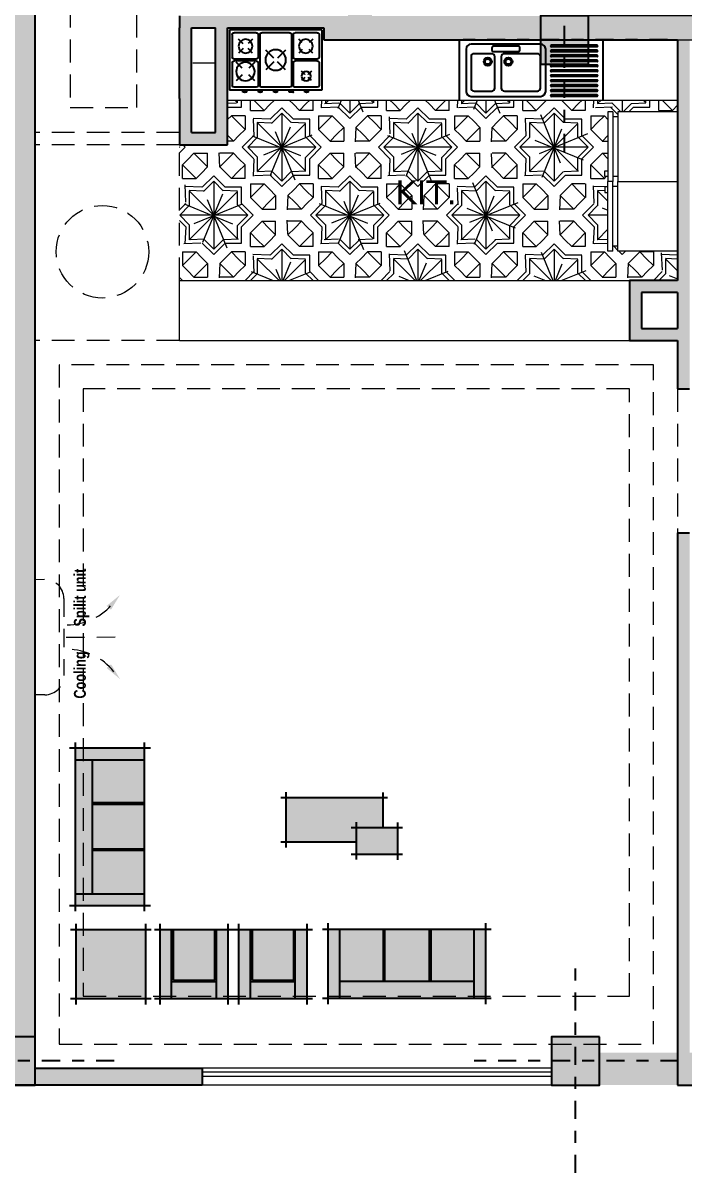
# Model space of a CAD drawing. Header units: inches. Extents: x 37.8 to 126.9, y 5.9 to 51.9.
# Drawn here: x 49.29 to 54.78, y 19.88 to 29.45 of the extents above; entities that cross this region are included whole.
import ezdxf

# ---------------------------------------------------------------- set-up
doc = ezdxf.new("R2010")
doc.units = ezdxf.units.IN
doc.header["$MEASUREMENT"] = 0
doc.linetypes.add('DASHDOT', pattern=[1, 0.5, -0.25, 0, -0.25])
doc.linetypes.add('DASHED2', pattern=[9.524999999999995, 6.349999999999998, -3.174999999999998])
for name, color, linetype, lineweight in [('02', 253, 'Continuous', 15), ('AX', 31, 'Continuous', 18), ('coulmn', 146, 'Continuous', 13), ('hatch', 45, 'Continuous', 9), ('LAYER1', 8, 'Continuous', 9), ('WALL', 7, 'Continuous', 35)]:
    doc.layers.add(name, color=color, linetype=linetype, lineweight=lineweight)
for name, color, linetype in [('fer', 8, 'Continuous'), ('fernesher  01', 8, 'Continuous'), ('FUR', 152, 'Continuous'), ('LAYER5', 5, 'Continuous'), ('LNS', 55, 'Continuous'), ('MOBL', 251, 'Continuous'), ('Moble', 7, 'Continuous')]:
    doc.layers.add(name, color=color, linetype=linetype)
doc.styles.add('ITALIC', font='italic')
doc.styles.add('STYLE7', font='verdana.ttf')

# ---------------------------------------------------------------- blocks, each defined once
blk = doc.blocks.new('REFREJRATOR')
at = {"layer": '02', "linetype": 'Continuous'}
for p, q in [((0, 0), (-0.6433177568515518, 0)), ((-0.6433177568515518, 0), (-0.6433177568515518, -0.5514152201584644)), ((0, -0.5514152201584644), (0, 0)), ((-0.6433177568515518, -0.5514152201584644), (0, -0.5514152201584644)), ((-0.6433177568515518, -0.5973664885049992), (-0.6433177568515518, -0.6433177568515376)), ((-0.6433177568515518, -0.5973664885049992), (0, -0.5973664885049992)), ((-0.5973664885050101, -0.5514152201584644), (-0.5973664885050205, -0.5973664885049992)), ((-0.0459512683465313, -0.5514152201584644), (-0.0459512683465313, -0.5973664885049992)), ((0, -0.5973664885049992), (0, -0.6433177568515376)), ((-0.6433177568515518, -0.6433177568515376), (0, -0.6433177568515376)), ((-0.1007355184031695, -0.6712356694628312), (-0.1007355184031695, -0.6433177568515376)), ((-0.0472210323860871, -0.6712356694628312), (-0.1007355184031695, -0.6712356694628312)), ((-0.0472210323860871, -0.6433177568515376), (-0.0472210323860871, -0.6712356694628312))]:
    blk.add_line(p, q, dxfattribs=at)
blk = doc.blocks.new('GAZ')
at = {"layer": 'fernesher  01', "linetype": 'Continuous'}
h = blk.add_hatch(color=256, dxfattribs=at)
h.paths.add_polyline_path([(-0.8533333333333388, -0.6499999999999915), (-0.8533333333333388, -0.6735827389778744), (-0.8133333333333324, -0.6735827389778777), (-0.8133333333333324, -0.6499999999999915)])
h.paths.add_polyline_path([(-0.6872281132905655, -0.6499999999999915), (-0.6872281132905655, -0.6735827389778777), (-0.6472281132905593, -0.6735827389778813), (-0.6472281132905593, -0.6499999999999915)])
h.paths.add_polyline_path([(-0.5200000000000033, -0.6499999999999915), (-0.5200000000000033, -0.6735827389778777), (-0.4799999999999969, -0.6735827389778777), (-0.4799999999999969, -0.6499999999999915)])
h.paths.add_polyline_path([(-0.3533333333333387, -0.6499999999999915), (-0.3533333333333388, -0.6735827389778744), (-0.3133333333333325, -0.6735827389778744), (-0.3133333333333326, -0.6499999999999915)])
h.paths.add_polyline_path([(-0.1866666666666674, -0.6499999999999915), (-0.1866666666666675, -0.6735827389778744), (-0.1466666666666612, -0.6735827389778744), (-0.1466666666666612, -0.6499999999999915)])
for p, q in [((-1.000000000000055, -1.42e-14), (0, 0)), ((-1.000000000000055, -1.42e-14), (-1, -0.6499999999999915)), ((-0.9700000000000556, -0.0500000000000149), (-0.9700000000000412, -0.2950000000000017)), ((-0.9500000000000524, -0.0300000000000154), (-0.7100000000000506, -0.0300000000000083)), ((-0.9000000000000341, -0.1000000000000369), (-0.8625000000000682, -0.1375000000000313)), ((-0.7875000000000228, -0.1375000000000455), (-0.7500000000000571, -0.1000000000000369)), ((-0.6900000000000475, -0.0500000000000078), (-0.6900000000000192, -0.2949999999999946)), ((-0.6700000000000585, -0.0500000000000114), (-0.670000000000016, -0.5999999999999908)), ((-0.6500000000000555, -0.0300000000000118), (-0.3500000000000085, -0.0300000000000047)), ((-0.3300000000000054, -0.0500000000000043), (-0.3299999999999983, -0.5999999999999872)), ((-0.3099999999999952, -0.0500000000000007), (-0.3099999999999952, -0.2949999999999875)), ((-0.289999999999992, -0.0300000000000011), (-0.0500000000000043, -0.0300000000000011)), ((-0.25, -0.0999999999999943), (-0.2022824262630252, -0.1477175737369407)), ((-0.1485771619630327, -0.1485771619629475), (-0.0999999999999659, -0.0999999999999943)), ((-0.0300000000000011, -0.0500000000000007), (-0.029999999999994, -0.294999999999991)), ((0, -1.42e-14), (0, -0.6499999999999915)), ((-0.9000000000000341, -0.2499999999999858), (-0.8625000000000682, -0.2125000000000057)), ((-0.7875000000000796, -0.2125000000000057), (-0.7500000000000571, -0.2499999999999858)), ((-0.6060660171779662, -0.2189339828220653), (-0.5212132034355932, -0.3037867965644665)), ((-0.4787867965644069, -0.3037867965644523), (-0.3939339828220341, -0.2189339828220653)), ((-0.2500000000000568, -0.2500000000000284), (-0.2019892862467714, -0.2019892862467003)), ((-0.1488610660080099, -0.2011389339920129), (-0.1000000000000227, -0.2500000000000284)), ((-0.9700000000000412, -0.3550000000000039), (-0.9700000000000129, -0.5999999999999944)), ((-0.9500000000000384, -0.3150000000000013), (-0.7100000000000222, -0.3149999999999942)), ((-0.9500000000000384, -0.3350000000000044), (-0.7100000000000293, -0.3349999999999973)), ((-0.6900000000000261, -0.3549999999999969), (-0.6900000000000192, -0.5999999999999872)), ((-0.6060660171779662, -0.4310660171780114), (-0.5212132034355932, -0.3462132034356387)), ((-0.4787867965644069, -0.3462132034356529), (-0.3939339828220341, -0.4310660171780257)), ((-0.3099999999999952, -0.3549999999999933), (-0.3099999999999952, -0.5999999999999908)), ((-0.289999999999992, -0.3149999999999871), (-0.0499999999999972, -0.3149999999999906)), ((-0.289999999999992, -0.3349999999999937), (-0.0500000000000043, -0.3349999999999973)), ((-0.2735632591782746, -0.3499999999999943), (-0.2089765655853739, -0.4145866935928666)), ((-0.1381499527711867, -0.4145866935929379), (-0.0735632591783428, -0.3499999999999943)), ((-0.0300000000000011, -0.3549999999999969), (-0.029999999999994, -0.5999999999999908)), ((-0.8870181794697487, -0.4471030037222194), (-0.8511453216951848, -0.4809676533032814)), ((-0.8157899826358062, -0.480967653303253), (-0.7799171248612993, -0.4471030037222194)), ((-0.2735632591782746, -0.5499999999998977), (-0.2089765655853739, -0.4854133064070112)), ((-0.1381499527712435, -0.485413306406997), (-0.0735632591783428, -0.5499999999998977)), ((-0.95000000000001, -0.6199999999999904), (-0.7100000000000222, -0.6199999999999868)), ((-0.8870181794697487, -0.5482084051059247), (-0.8511453216951848, -0.5143437555248624)), ((-0.8157899826358062, -0.5143437555249193), (-0.7799171248612993, -0.5482084051059247)), ((-0.6500000000000128, -0.6199999999999904), (-0.3500000000000014, -0.6199999999999868)), ((-0.289999999999992, -0.6199999999999904), (-0.0499999999999972, -0.6199999999999904)), ((-1, -0.6499999999999915), (0, -0.6499999999999915)), ((-0.8533333333333388, -0.6735827389778744), (-0.8533333333333388, -0.6499999999999915)), ((-0.8533333333333388, -0.6735827389778744), (-0.8533333333333388, -0.6499999999999915)), ((-0.8533333333333388, -0.6735827389778744), (-0.8533333333333388, -0.6499999999999915)), ((-0.8533333333333388, -0.6735827389778744), (-0.8133333333333324, -0.6735827389778777)), ((-0.8133333333333324, -0.6735827389778744), (-0.8133333333333324, -0.6499999999999915)), ((-0.6872281132905655, -0.6735827389778744), (-0.6872281132905655, -0.6499999999999915)), ((-0.6872281132905655, -0.6735827389778777), (-0.6472281132905593, -0.6735827389778813)), ((-0.6472281132905593, -0.6735827389778744), (-0.6472281132905593, -0.6499999999999915)), ((-0.5200000000000033, -0.6735827389778744), (-0.5200000000000033, -0.6499999999999915)), ((-0.5200000000000033, -0.6735827389778777), (-0.4799999999999969, -0.6735827389778777)), ((-0.4799999999999969, -0.6735827389778744), (-0.4799999999999969, -0.6499999999999915)), ((-0.3533333333333388, -0.6735827389778744), (-0.3533333333333388, -0.6499999999999915)), ((-0.3533333333333388, -0.6735827389778744), (-0.3133333333333326, -0.6735827389778744)), ((-0.3133333333333326, -0.6735827389778744), (-0.3133333333333326, -0.6499999999999915)), ((-0.1866666666666674, -0.6735827389778744), (-0.1866666666666674, -0.6499999999999915)), ((-0.1866666666666674, -0.6735827389778744), (-0.1466666666666612, -0.6735827389778744)), ((-0.1466666666666612, -0.6735827389778744), (-0.1466666666666612, -0.6499999999999915))]:
    blk.add_line(p, q, dxfattribs=at)
for points in [[(-0.8511453216951848, -0.4799780348844111), (-0.8511453216951848, -0.4809676533032814)], [(-0.8157899826358062, -0.480967653303253), (-0.8157899826358062, -0.4799780348844111)], [(-0.8511453216951848, -0.5143437555248624), (-0.8511453216951848, -0.5153333739437329)], [(-0.8157899826358062, -0.5153333739437329), (-0.8157899826358062, -0.5143437555249193)]]:
    blk.add_lwpolyline(points, dxfattribs=at)
for centre, radius in [((-0.8250000000000453, -0.1750000000000114), 0.0749999999999782), ((-0.1750000000000114, -0.1750000000000114), 0.0750000000000219), ((-0.5, -0.3250000000000455), 0.110697663312876), ((-0.1735632591783087, -0.4499999999999461), 0.0999999999999563), ((-0.8294380326089481, -0.4999999999999575), 0.05)]:
    blk.add_circle(centre, radius, dxfattribs=at)
for centre, start, end in [((-0.9500000000000524, -0.0500000000000149), 90.00000000000087, 180.000000000005), ((-0.7100000000000506, -0.0500000000000078), 4.1347e-12, 90.00000000000084), ((-0.6500000000000555, -0.0500000000000114), 90.00000000000118, 180.0000000000041), ((-0.3500000000000085, -0.0500000000000043), 6.87e-13, 90.00000000000125), ((-0.289999999999992, -0.0500000000000007), 90.00000000000078, 180.0000000000013), ((-0.0500000000000043, -0.0500000000000007), 0, 90.00000000000084), ((-0.9500000000000384, -0.2950000000000017), 180.0000000000046, 270.0000000000014), ((-0.9500000000000384, -0.3550000000000039), 90.00000000000156, 180.0000000000046), ((-0.7100000000000222, -0.2949999999999946), 270.0000000000016, 4.6054e-12), ((-0.7100000000000293, -0.3549999999999969), 1.5267e-12, 90.00000000000144), ((-0.289999999999992, -0.2949999999999875), 180, 270), ((-0.289999999999992, -0.3549999999999933), 90, 180), ((-0.0499999999999972, -0.294999999999991), 269.9999999999992, 359.9999999999984), ((-0.0500000000000043, -0.3549999999999969), 3.0533e-12, 90), ((-0.95000000000001, -0.5999999999999908), 180.0000000000054, 270), ((-0.7100000000000222, -0.5999999999999872), 270, 2.8498e-12), ((-0.6500000000000128, -0.5999999999999908), 180.0000000000042, 270.0000000000006), ((-0.3500000000000014, -0.5999999999999872), 270.0000000000006, 7.124e-13), ((-0.289999999999992, -0.5999999999999908), 180.0000000000007, 269.9999999999992), ((-0.0499999999999972, -0.5999999999999908), 270, 0)]:
    blk.add_arc(centre, 0.02, start, end, dxfattribs=at)
for p in [(-0.8333333333333357, -0.6735827389778744), (-0.6872281132905655, -0.6735827389778744), (-0.5, -0.6735827389778744), (-0.3333333333333357, -0.6735827389778744), (-0.1666666666666643, -0.6735827389778744)]:
    blk.add_point(p, dxfattribs=at)
blk = doc.blocks.new('eg')
at = {"layer": 'FUR', "color": 252}
for p, q in [((1.137e-13, 0.4999999999999149), (0, 0)), ((1.204311496205491, 0.4999999999999149), (1.204311496205491, -8.53e-14)), ((0.0584130795388092, 0.426708333333238), (0.0584130795388092, 0.0732916666665631)), ((0.6833635587054232, 0.4685546874999035), (0.1002594337055598, 0.4685546874999035)), ((0.2735454962055428, 0.3888671874998977), (0.1257024753722362, 0.3888671874998977)), ((0.2746239962054915, 0.4397188333332453), (0.2746239962054915, 0.4200467916665788)), ((0.4965693920388503, 0.4521484374999149), (0.2870536003722464, 0.4521484374999149)), ((0.2870536003722464, 0.4076171874999092), (0.4965693920388503, 0.4076171874999092)), ((0.6555767670388378, 0.3888671874998977), (0.3788274962055311, 0.3888671874998977)), ((0.5089989962054915, 0.4200467916665788), (0.5089989962054915, 0.4397188333332453)), ((0.7252099128721738, 0.0732916666665631), (0.7252099128721738, 0.426708333333238)), ((1.156394829538839, 0.4602213541665777), (0.7731265795389392, 0.4602213541665777)), ((1.156394829538839, 0.447721354166589), (0.7731265795389392, 0.447721354166589)), ((1.156394829538839, 0.4185546874999205), (0.7731265795389392, 0.4185546874999205)), ((1.156394829538839, 0.4060546874999035), (0.7731265795389392, 0.4060546874999035)), ((0.100014621205446, 0.3631793333332496), (0.100014621205446, 0.1004925624999089)), ((0.2992333712054461, 0.1004925624999089), (0.2992333712054461, 0.3631793333332496)), ((0.3531396212055142, 0.3631793333332496), (0.3531396212055142, 0.1004925624999089)), ((0.6812646212055145, 0.1004925624999089), (0.6812646212055145, 0.3631793333332496)), ((1.156394829538839, 0.3768880208332348), (0.7731265795389392, 0.3768880208332348)), ((1.156394829538839, 0.3643880208332462), (0.7731265795389392, 0.3643880208332462)), ((1.156394829538839, 0.3352213541665776), (0.7731265795389392, 0.3352213541665776)), ((1.156394829538839, 0.3227213541665606), (0.7731265795389392, 0.3227213541665606)), ((1.156394829538839, 0.2935546874998919), (0.7731265795389392, 0.2935546874998919)), ((1.156394829538839, 0.2810546874999034), (0.7731265795389392, 0.2810546874999034)), ((1.156394829538839, 0.2518880208332348), (0.7731265795389392, 0.2518880208332348)), ((1.156394829538839, 0.2393880208332462), (0.7731265795389392, 0.2393880208332462)), ((1.156394829538839, 0.2102213541665776), (0.7731265795389392, 0.2102213541665776)), ((1.156394829538839, 0.1977213541665605), (0.7731265795389392, 0.1977213541665605)), ((1.156394829538839, 0.168554687499892), (0.7731265795389392, 0.168554687499892)), ((1.156394829538839, 0.1560546874999034), (0.7731265795389392, 0.1560546874999034)), ((1.156394829538839, 0.1268880208332348), (0.7731265795389392, 0.1268880208332348)), ((1.156394829538839, 0.1143880208332177), (0.7731265795389392, 0.1143880208332177)), ((0.1002594337055598, 0.0314452916665573), (0.6833635231407698, 0.0314452916665573)), ((0.1257024753722362, 0.074804687499892), (0.2735454962055428, 0.074804687499892)), ((0.3788274962055311, 0.074804687499892), (0.6555767670388378, 0.074804687499892)), ((1.156394829538839, 0.0852213541665492), (0.7731265795389392, 0.0852213541665492)), ((1.156394829538839, 0.0727213541665606), (0.7731265795389392, 0.0727213541665606)), ((1.156394829538839, 0.043554687499892), (0.7731265795389392, 0.043554687499892)), ((1.156394829538839, 0.0310546874999034), (0.7731265795389392, 0.0310546874999034))]:
    blk.add_line(p, q, dxfattribs=at)
for centre, radius in [((0.2396514882098017, 0.3226322034968518), 0.0339843750000019), ((0.2396514882098017, 0.3226322034968518), 0.0222656250000013), ((0.4127215042010448, 0.3226322034968518), 0.0339843750000019), ((0.4127215042010448, 0.3226322034968518), 0.0222656250000013)]:
    blk.add_circle(centre, radius, dxfattribs=at)
for centre, radius, start, end in [((0.1002594337054461, 0.426708333333238), 0.041846354166669, 90, 180), ((0.1257024753721225, 0.3631793333332212), 0.0256878541666681, 90, 180), ((0.2735454962055428, 0.3631793333332212), 0.0256878541666681, 0, 90), ((0.2870536003721327, 0.4397188333332167), 0.0124296041666674, 90, 180), ((0.2870536003721327, 0.4200467916665504), 0.0124296041666674, 180, 270), ((0.3788274962055311, 0.3631793333332212), 0.0256878541666681, 90, 180), ((0.4965693920388503, 0.4397188333332167), 0.0124296041666674, 0, 90), ((0.4965693920388503, 0.4200467916665504), 0.0124296041666674, 270, 0), ((0.6555767670388378, 0.3631793333332212), 0.0256878541666681, 0, 90), ((0.6833635587054232, 0.426708333333238), 0.041846354166669, 0, 90), ((0.7731265795389392, 0.4539713541665833), 0.0062500000000003, 90, 270), ((0.7731265795389392, 0.4123046874999261), 0.0062500000000003, 90, 270), ((1.156394829538839, 0.4539713541665833), 0.0062500000000003, 270, 90), ((1.156394829538839, 0.4123046874999261), 0.0062500000000003, 270, 90), ((0.7731265795389392, 0.3706380208332405), 0.0062500000000003, 90, 270), ((0.7731265795389392, 0.3289713541665833), 0.0062500000000003, 90, 270), ((0.7731265795389392, 0.2873046874998977), 0.0062500000000003, 90, 270), ((1.156394829538839, 0.3706380208332405), 0.0062500000000003, 270, 90), ((1.156394829538839, 0.3289713541665833), 0.0062500000000003, 270, 90), ((1.156394829538839, 0.2873046874998977), 0.0062500000000003, 270, 90), ((0.7731265795389392, 0.2456380208332405), 0.0062500000000003, 90, 270), ((0.7731265795389392, 0.2039713541665549), 0.0062500000000003, 90, 270), ((1.156394829538839, 0.2456380208332405), 0.0062500000000003, 270, 90), ((1.156394829538839, 0.2039713541665549), 0.0062500000000003, 270, 90), ((0.1257024753721225, 0.1004925624998805), 0.0256878541666681, 180, 270), ((0.2735454962055428, 0.1004925624998805), 0.0256878541666681, 270, 0), ((0.3788274962055311, 0.1004925624998805), 0.0256878541666681, 180, 270), ((0.6555767670388378, 0.1004925624998805), 0.0256878541666681, 270, 0), ((0.7731265795389392, 0.1623046874998977), 0.0062500000000003, 90, 270), ((0.7731265795389392, 0.1206380208332405), 0.0062500000000003, 90, 270), ((1.156394829538839, 0.1623046874998977), 0.0062500000000003, 270, 90), ((1.156394829538839, 0.1206380208332405), 0.0062500000000003, 270, 90), ((0.1002594337054461, 0.0732916666665347), 0.041846354166669, 180, 270), ((0.6833635231407698, 0.0732916813979046), 0.0418463897313547, 270.0000486949115, 359.999979829907), ((0.7731265795389392, 0.0789713541665549), 0.0062500000000003, 90, 270), ((0.7731265795389392, 0.0373046874998977), 0.0062500000000003, 90, 270), ((1.156394829538839, 0.0789713541665549), 0.0062500000000003, 270, 90), ((1.156394829538839, 0.0373046874998977), 0.0062500000000003, 270, 90)]:
    blk.add_arc(centre, radius, start, end, dxfattribs=at)
blk = doc.blocks.new('Mobl 3')
at = {"layer": 'fer'}
h = blk.add_hatch(color=45, dxfattribs=at)
h.set_gradient(color1=(150, 137, 90), color2=(244, 242, 236), one_color=1, tint=0.9399999976158142, name='INVCURVED')
h.paths.add_polyline_path([(0.095999760000268, 0.5760000000373111), (0, 0.5760000000154832), (0, 1.455191522836685e-11), (0.095999760000268, 3.637978807091713e-11)])
h.paths.add_polyline_path([(1.21200048000901, 0.5760000000373111), (0.095999760000268, 0.5760000000373111), (0.095999760000268, 0.4320000000152504), (1.21200048000901, 0.4320000000443542)])
h.paths.add_polyline_path([(1.308000240009278, -7.275957614183426e-12), (1.308000240009278, 0.5760000000373111), (1.21200048000901, 0.5760000000373111), (1.21200048000901, 1.455191522836685e-11)])
h = blk.add_hatch(color=49, dxfattribs=at)
h.dxf.hatch_style = 1
h.set_gradient(color1=(100, 62, 38), color2=(216, 176, 151), rotation=180, one_color=1, tint=0.7200000286102295)
h.paths.add_polyline_path([(0.095999760000268, 0), (0.456483676796779, 7.275957614183426e-12), (0.456483676796779, 0.4320000000006985), (0.09599975997116417, 0.4320000000006985)])
h = blk.add_hatch(color=49, dxfattribs=at)
h.dxf.hatch_style = 1
h.set_gradient(color1=(100, 62, 38), color2=(216, 176, 151), rotation=180, one_color=1, tint=0.7200000286102295)
h.paths.add_polyline_path([(0.4680000000225846, -7.275957614183426e-12), (0.8400002400157973, 0), (0.8400002400157973, 0.4319999999934225), (0.4679999999934807, 0.4319999999934225)])
h = blk.add_hatch(color=49, dxfattribs=at)
h.dxf.hatch_style = 1
h.set_gradient(color1=(100, 62, 38), color2=(216, 176, 151), rotation=180, one_color=1, tint=0.7200000286102295)
h.paths.add_polyline_path([(0.8534721648320556, -7.275957614183426e-12), (1.212000479979906, 0), (1.212000480038114, 0.4320000000006985), (0.8534721648029517, 0.4320000000006985)])
at = {"layer": 'MOBL', "ltscale": 0.03}
for p, q in [((1.356000240019057, 0.5760000000227592), (-0.04800000000977889, 0.5760000000227592)), ((0, 0.6240000000179862), (0, -0.04799999999522697)), ((0.095999760000268, 0.5760000000227592), (0.095999760000268, 0)), ((1.21200048000901, 0.5760000000227592), (1.21200048000901, 0)), ((1.308000240009278, -0.04799999999522697), (1.308000240009278, 0.6240000000179862)), ((0.095999760000268, 0.4320000000006985), (1.21200048000901, 0.4320000000006985)), ((0.456483676796779, 0), (0.456483676796779, 0.4320000000006985)), ((0.4679999999934807, 0), (0.4679999999934807, 0.4320000000006985)), ((0.8400002400157973, 0), (0.8400002400157973, 0.4320000000006985)), ((0.8534721648029517, 0), (0.8534721648029517, 0.4320000000006985)), ((-0.04800000000977889, 0), (1.356000240019057, 0))]:
    blk.add_line(p, q, dxfattribs=at)
blk = doc.blocks.new('mz1')
at = {"layer": 'MOBL', "ltscale": 0.03}
for p, q in [((-4.650896224589814, 3.399647351223393), (2.349103775410185, 3.399647351223393)), ((-4.150896224589814, -3.10035264876933), (-4.150896224589814, 3.899647351216116)), ((1.849103775413823, 3.899647351216116), (1.849103775413823, -3.10035264876933)), ((2.349103775410185, -2.600352648776606), (-4.650896224589814, -2.600352648776606))]:
    blk.add_line(p, q, dxfattribs=at)
blk = doc.blocks.new('Gol miz')
at = {"layer": 'fer'}
h = blk.add_hatch(color=45, dxfattribs=at)
h.set_gradient(color1=(150, 137, 90), color2=(244, 242, 236), one_color=1, tint=0.9399999976158142, name='INVCURVED')
h.paths.add_polyline_path([(0.5759999999718275, -0.2879999999786378), (0.5759999999718275, 0.2880000000004657), (-2.91038304567337e-11, 0.2880000000004657), (-2.91038304567337e-11, -0.2879999999786378)])
at = {"layer": 'MOBL', "xscale": -0.09599999999045394, "yscale": 0.09599999999045394, "zscale": 0.09599999999947614}
blk.add_blockref('mz1', (0.1775139624078292, -0.03836614571628161), dxfattribs=at)
blk = doc.blocks.new('Mobl 1')
at = {"layer": 'fer'}
h = blk.add_hatch(color=45, dxfattribs=at)
h.set_gradient(color1=(150, 137, 90), color2=(244, 242, 236), rotation=180, one_color=1, tint=0.9399999976158142)
h.paths.add_polyline_path([(0.1440003284951672, 0.185999865665508), (3.284949343651533e-07, 0.1860001199893304), (-3.2852403819561e-07, -0.1860001199820545), (0.1439996714761946, -0.1860003743058769)])
h.paths.add_polyline_path([(0.5759995019470807, -0.2820008972848882), (0.575999671505997, -0.1860011372918962), (-3.2852403819561e-07, -0.1860001200038823), (-4.980538506060839e-07, -0.2819998799532186)])
h.paths.add_polyline_path([(0.5760003285249695, 0.1859991027085925), (0.5760004980547819, 0.2819988626506529), (4.980538506060839e-07, 0.2819998799823225), (3.284949343651533e-07, 0.1860001200111583)])
at = {"layer": 'fer', "true_color": 0x787064}
blk.add_hatch(color=8, dxfattribs=at).paths.add_polyline_path([(0.575999671505997, -0.186001137313724), (0.5759996986889746, -0.17060329731612), (0.1527897787163965, -0.1706025498788222), (0.1527903852402233, 0.172802890141611), (0.5760003051836975, 0.1728021426679334), (0.5760003285249695, 0.1859991026649368), (0.144000328524271, 0.185999865665508), (0.1439996714761946, -0.1860003743204288)])
at = {"layer": 'fer'}
h = blk.add_hatch(color=49, dxfattribs=at)
h.dxf.hatch_style = 1
h.set_gradient(color1=(100, 62, 38), color2=(216, 176, 151), one_color=1, tint=0.7200000286102295)
h.paths.add_polyline_path([(0.1527903852111194, 0.1728028901634389), (0.1527897786872927, -0.1706025498642703), (0.5759996986889746, -0.1706032972942921), (0.5760003052128013, 0.1728021426824853)])
at = {"layer": 'MOBL', "linetype": 'ByBlock'}
for p, q in [((5.828333087265491e-07, 0.3299998799921013), (-5.828333087265491e-07, -0.3299998799921013)), ((0.5759994171676226, -0.3300008972946671), (0.57600058283424, 0.3299988626604318)), ((0.6240004980645608, 0.2819987778857467), (-0.04799950195592828, 0.2819999647690565)), ((3.284949343651533e-07, 0.1860001199966064), (0.5760003285249695, 0.1859991026649368)), ((0.1439996714761946, -0.1860003743204288), (0.1440003284951672, 0.1859998656509561)), ((0.1527897786872927, -0.1706025498788222), (0.1527903852111194, 0.1728028901488869)), ((0.1527903852111194, 0.1728028901488869), (0.5760003285249695, 0.1728021426679334)), ((-3.2852403819561e-07, -0.1860001199966064), (0.575999671505997, -0.1860011373064481)), ((0.1527897786872927, -0.1706025498788222), (0.575999671505997, -0.170603297308844)), ((-0.04800049806362949, -0.2819997952174162), (0.6239995019568596, -0.2820009820716223))]:
    blk.add_line(p, q, dxfattribs=at)
blk = doc.blocks.new('Miz vasat')
at = {"layer": 'fer'}
h = blk.add_hatch(color=45, dxfattribs=at)
h.set_gradient(color1=(150, 137, 90), color2=(244, 242, 236), one_color=1, tint=0.9399999976158142, name='INVCURVED')
h.paths.add_polyline_path([(-0.4038390545756556, 0.3730192254370195), (-0.4038392737566028, 0.248916132026352), (-0.1843684410268907, 0.2489161320045241), (-0.1843684410268907, 0.3730192254370195)])
h.paths.add_polyline_path([(-0.5269070017093327, 0.4732248654472642), (-0.5269075874821283, 0.248916132026352), (-0.4038392737566028, 0.248916132026352), (-0.4038390545756556, 0.3730192254370195), (-0.1843684410268907, 0.3730192254370195), (-0.1843684410268907, 0.4732248654472642)])
h = blk.add_hatch(color=45, dxfattribs=at)
h.set_gradient(color1=(150, 137, 90), color2=(244, 242, 236), one_color=1, tint=0.9399999976158142, name='INVCURVED')
h.paths.add_polyline_path([(-0.1843684410268907, 0.3730192254370195), (-0.1843684410268907, 0.2489161320045241), (-0.4038392737566028, 0.248916132026352), (-0.4038397133699618, 1.455191522836685e-11), (0.4009103429852985, -7.275957614183426e-12), (0.4009103429852985, 0.3730192254370195)])
at = {"layer": 'MOBL', "ltscale": 25}
for p, q in [((-0.5269076921977103, 0.2088251890018), (-0.5269068807829171, 0.519533922401024)), ((-0.1843684410268907, 0.2057161320262821), (-0.1843684410268907, 0.516424865447334)), ((-0.5671782510180492, 0.4732248654472642), (-0.1411684410122689, 0.4732248654472642)), ((0.4009103429852985, -0.04319999998551793), (0.4009103429852985, 0.4162192254370893)), ((-0.1843684410268907, 0.3730192254588474), (0.4441103429708164, 0.3730192254370195)), ((-0.1411684410122689, 0.2489161320045241), (-0.5671782510180492, 0.248916132026352)), ((-0.4038397841795813, -0.04009094301000005), (-0.4038392737566028, 0.2489161320045241)), ((0.4441103429708164, -7.275957614183426e-12), (-0.4441103429999202, 1.455191522836685e-11))]:
    blk.add_line(p, q, dxfattribs=at)
blk = doc.blocks.new('ddfdfdfdfd')
at = {"layer": 'LAYER5', "linetype": 'Continuous'}
h = blk.add_hatch(color=1, dxfattribs=at)
h.paths.add_polyline_path([(179.779200237631, -221.4838781835885), (179.579350237631, -221.4838781835885), (179.579350237631, -221.2840281835886), (179.779200237631, -221.2840281835886)])
h.paths.add_polyline_path([(179.779200237631, -221.2840281835886), (179.979050237631, -221.2840281835886), (179.979050237631, -221.4838781835885), (179.779200237631, -221.4838781835885)])
h.paths.add_polyline_path([(179.779200237631, -221.4838781835885), (179.979050237631, -221.4838781835885), (179.979050237631, -221.6837281835885), (179.779200237631, -221.6837281835885)])
h.paths.add_polyline_path([(179.779200237631, -221.6837281835885), (179.579350237631, -221.6837281835885), (179.579350237631, -221.4838781835885), (179.779200237631, -221.4838781835885)])
at = {"layer": 'LAYER5', "color": 1, "linetype": 'DASHDOT', "ltscale": 0.3}
for p, q in [((179.779200237631, -222.4153741609331), (179.779200237631, -220.6240357384027)), ((180.6361364686338, -221.4838781835885), (178.8983495007696, -221.4838781835885))]:
    blk.add_line(p, q, dxfattribs=at)
at = {"layer": 'LAYER5', "color": 1, "linetype": 'Continuous'}
blk.add_lwpolyline([(179.979050237631, -221.2840281835886), (179.579350237631, -221.2840281835886), (179.579350237631, -221.6837281835885), (179.979050237631, -221.6837281835885), (179.979050237631, -221.2840281835886)], dxfattribs=at)
blk = doc.blocks.new('axxxxx')
h = blk.add_hatch(color=1)
h.dxf.hatch_style = 1
h.paths.add_polyline_path([(240.7614391140491, -233.8024092206517), (238.9808391140491, -233.8024092206517), (238.9808391140491, -234.0706419207369), (240.7614391140491, -234.0706419207369)])
at = {"layer": 'AX'}
h = blk.add_hatch(color=1, dxfattribs=at)
h.dxf.hatch_style = 1
h.paths.add_polyline_path([(241.7899809043142, -225.3813343091403), (241.7899809043142, -225.1814843091403), (238.4902809043141, -225.1814843091403), (238.4902809043141, -225.3813343091403)])
at = {"layer": 'AX', "color": 1}
blk.add_lwpolyline([(238.4902809043141, -225.3813343091403), (241.7899809043142, -225.3813343091403), (241.7899809043142, -225.1814843091403), (238.4902809043141, -225.1814843091403)], close=True, dxfattribs=at)
for p in [(58.9109306666831, -3.897456125551741), (54.31093066668311, -12.38691373714843), (59.00178887641806, -12.38691373714846)]:
    blk.add_blockref('ddfdfdfdfd', p)
blk = doc.blocks.new('sp')
at = {"layer": 'LAYER1', "color": 150, "linetype": 'DASHED2', "ltscale": 0.03}
blk.add_line((30.24614018008381, 9.75960308539679), (30.24694903423372, 9.20588219410756), dxfattribs=at)
blk.add_lwpolyline([(29.64602670977186, 10.08372420831601), (30.84602542947326, 10.08547712019644), (30.84617150547277, 9.985477226851614, -0.4142135623730951), (30.6464638708467, 9.785185288293448), (29.84646472438547, 9.784016680372858, -0.4142135623730951), (29.64617278577137, 9.983724315008018)], format="xyb", close=True, dxfattribs=at)
for centre, start, end in [((29.50170978017471, 9.747115138461865), 308.5690915006799, 0.2464745396872212), ((30.98964165397322, 9.74928811891941), 179.9209161893569, 231.5982992520001)]:
    blk.add_arc(centre, 0.6160155176707482, start, end, dxfattribs=at)
for points in [[(29.96259235004257, 9.294909317633298), (29.92369723717005, 9.339782699411714), (29.80852464817784, 9.200660669943588)], [(30.53018518108277, 9.295738435341079), (30.56894902962543, 9.340725258393192), (30.68452757444541, 9.20194030127486)]]:
    blk.add_solid(points, dxfattribs=at)
at = {"layer": 'LNS', "color": 150, "ltscale": 0.02, "insert": (29.60657843853167, 9.680269554383855), "char_height": 0.1231479902708612, "width": 1.627685543038945, "attachment_point": 1, "style": 'ITALIC'}
blk.add_mtext('\\pt0.2463;{\\fImpact|b0|i0|c0|p34;Cooling       Spilit unit}', dxfattribs=at)

msp = doc.modelspace()

# ---------------------------------------------------------------- hatches: boundary and pattern name
h = msp.add_hatch(color=5)
h.dxf.hatch_style = 1
h.paths.add_polyline_path([(43.98717819297352, 43.75630079493392), (43.78717819297353, 43.75630079493392), (43.78717819297353, 20.75630079493386), (44.92447685157904, 20.75630079493386), (44.92447685157904, 20.95630079493391), (43.98717819297352, 20.95630079493391), (43.98717819297352, 32.05378889439636), (45.50225381504896, 32.05378889439648), (45.50225381504893, 31.55378889439636), (45.93166121359306, 31.55378889439636), (45.93166121359306, 32.05378889439636), (47.28717819297356, 32.05378889439648), (47.28717819297356, 32.75378889439629), (47.18717819297356, 32.75378889439629), (47.18717819297353, 32.15378889439638), (45.78717819297353, 32.15378889439638), (45.78717819297356, 33.55378889439636), (47.28717819297356, 33.55378889439636), (47.28717819297356, 34.25378889439641), (47.18717819297353, 34.25378889439641), (46.8968056858653, 34.25378927514363), (46.8968056858653, 34.15378889439638), (47.18717819297353, 34.15378889439638), (47.18717819297353, 33.65378889439638), (44.787039465856, 33.65380457058588), (44.787039465856, 33.55380457058585), (45.68717819297353, 33.55378889439636), (45.68717819297353, 32.15378889439638), (43.98717819297352, 32.15378889439638)])
h.paths.add_polyline_path([(45.57725381504892, 32.05378889439648), (45.85666121359307, 32.05378889439648), (45.8566612135931, 31.87878889439641), (45.57725381504889, 31.87878889439641)], flags=16)
h.paths.add_polyline_path([(45.57725381504889, 31.82878889439634), (45.8566612135931, 31.82878889439634), (45.85666121359307, 31.62878889439641), (45.57725381504892, 31.62878889439629)], flags=16)
h.paths.add_polyline_path([(49.38717819297358, 32.1054584065305), (49.18717819297353, 32.1054584065305), (49.18717819297353, 20.95630079493391), (47.82784051532417, 20.95630079493391), (47.82784051532417, 20.75630079493386), (48.26891627413534, 20.75630079493386), (48.26891627413534, 20.61630079493388), (50.77497273896333, 20.61630079493376), (50.77497273896333, 20.75630079493386), (49.38717819297352, 20.75630079493386)])
h.paths.add_polyline_path([(56.87882149293526, 21.95630079493391), (56.67882149293527, 21.95630079493391), (56.67882149293527, 20.75630079493386), (54.82717819297349, 20.75630079493386), (54.82717819297349, 25.20630079493391), (54.7271781929735, 25.20630079493391), (54.72717819297347, 20.61630079493388), (56.87882149293526, 20.61630079493388)])
h.paths.add_polyline_path([(59.02717819297351, 29.39545840653047), (58.82717819297349, 29.39545840653047), (58.82717819297349, 25.4563007949338), (57.7271781929735, 25.4563007949338), (57.72717819297353, 26.50545840653048), (55.82717819297355, 26.50545840653048), (55.82717819297355, 26.40545840653057), (57.62717819297353, 26.40545840653046), (57.62717819297347, 25.05630079493382), (55.92717819297351, 25.05630079493393), (55.92717819297351, 25.60545840653062), (55.82717819297352, 25.6054584065305), (55.82717819297352, 24.9563007949338), (58.82717819297349, 24.9563007949338), (58.82717819297349, 22.88769061313464), (58.82717819297352, 20.61630079493388), (58.82882149293525, 20.61630079493388), (59.02717819297348, 20.61630079493388)])
h.paths.add_polyline_path([(58.82717819297349, 25.35630079493389), (58.82717819297349, 25.05630079493382), (57.7271781929735, 25.05630079493382), (57.7271781929735, 25.35630079493389)], flags=16)
h.paths.add_polyline_path([(57.08717819297351, 33.60463128279959), (54.78033725340771, 33.60463128279947), (54.78033725340771, 33.60050334396148), (54.01110648417674, 33.60050334396148), (52.62717819297359, 33.60463128279947), (52.62717819297347, 33.40463128279943), (52.62717819297347, 33.30545840653021), (52.82717819297346, 33.30545840653021), (52.82717819297346, 33.40463128279943), (56.88717819297352, 33.40463128279966), (56.88717819297355, 29.50545840653048), (53.78717819297353, 29.50545840653048), (53.78717819297353, 31.6054584065305), (53.58717819297357, 31.6054584065305), (53.37894586949056, 31.6054584065305), (53.37894586949056, 31.40545840653046), (53.58717819297354, 31.40545840653046), (53.58717819297357, 29.50545840653048), (52.18717819297351, 29.50545840653048), (52.18717819297351, 31.40545840653046), (52.40808345542771, 31.40545840653046), (52.40808345542771, 31.60545840653039), (52.18717819297351, 31.6054584065305), (50.58717819297354, 31.60545840653039), (50.58717819297351, 30.30545840653043), (50.68717819297351, 30.30545840653043), (50.68717819297351, 31.40545840653046), (51.98717819297349, 31.40545840653046), (51.98717819297349, 29.50545840653048), (50.58717819297357, 29.50545840653048), (50.58717819297357, 29.40545840653046), (50.58717819297357, 28.81851437019635), (50.58717819297357, 28.4349992889445), (50.98717819297354, 28.4349992889445), (50.98717819297354, 29.40545840653057), (51.78747819297351, 29.40545840653057), (51.78747819297351, 29.30560840653051), (54.7271781929735, 29.30545840653055), (54.72717819297347, 27.30545840653055), (54.32717819297349, 27.30545840653055), (54.32717819297349, 26.80545840653055), (54.72717819297347, 26.80545840653055), (54.7271781929735, 26.40545840653046), (54.82717819297349, 26.40545840653046), (54.82717819297349, 29.30545840653055), (57.08717819297354, 29.30545840653055)])
h.paths.add_polyline_path([(54.72717819297347, 27.20545840653041), (54.72717819297347, 26.90545840653046), (54.42717819297349, 26.90545840653046), (54.42717819297349, 27.20545840653052)], flags=16)
h.paths.add_polyline_path([(50.88717819297355, 29.40545840653057), (50.88717819297355, 28.53499928894441), (50.68717819297359, 28.53499928894441), (50.68717819297348, 29.40545840653046)], flags=16)
h.paths.add_polyline_path([(57.08717819297351, 35.50463128279968), (55.82717819297346, 35.50463128279968), (55.82717819297349, 38.18924557511583), (55.7271781929735, 38.18924557511583), (55.7271781929735, 36.90463128279966), (55.16969464075038, 36.90463128279966), (55.16969464075044, 36.40463128279966), (55.7271781929735, 36.40463128279966), (55.7271781929735, 33.60463128279959), (55.92717819297346, 33.60463128279959), (55.92717819297343, 35.30463128279975), (57.08717819297351, 35.30463128279963)])
h.paths.add_polyline_path([(55.72717819297353, 36.50463128279968), (55.54843641686199, 36.50463128279968), (55.54843641686196, 36.80463128279963), (55.7271781929735, 36.80463128279975)], flags=16)
h.paths.add_polyline_path([(55.44843641686199, 36.50463128279968), (55.26969464075043, 36.50463128279968), (55.26969464075037, 36.80463128279963), (55.44843641686194, 36.80463128279963)], flags=16)
h.paths.add_polyline_path([(51.42717819297351, 41.8563007949336), (49.99717819297351, 41.85630079493383), (49.99717819297351, 43.75630079493392), (49.79717819297352, 43.75630079493392), (49.79717819297352, 41.65630079494839), (50.17188870731431, 41.65630079491929), (51.22717819297347, 41.65630079494731), (51.22717819297347, 39.62769061312828), (51.22717819297347, 39.58769061312013), (51.2271781929735, 36.40422692306744), (48.58717819297345, 36.40422692306755), (48.58717819297348, 37.00422692306758), (48.48717819297352, 37.00422692306758), (48.48717819297352, 36.30422692306765), (50.92717819297351, 36.30422692306753), (50.92717819297337, 34.90545840653023), (48.58717819297345, 34.90545840653046), (48.58717819297348, 35.50422692306769), (48.48717819297352, 35.50422692306758), (48.48717819297354, 34.70545840653041), (48.98717819297357, 34.70545840653041), (48.98717819297349, 33.30545840653043), (51.42717819297351, 33.30545840653021), (51.42717819297351, 33.90545840653023), (51.32717819297361, 33.90545840653023), (51.32717819297358, 33.50545840653025), (49.18717819297345, 33.50545840653037), (49.18717819297348, 34.70545840653041), (51.42717819297351, 34.7054584065303), (51.42717819297351, 34.90545840653012), (51.42717819297346, 35.61250434826913), (51.02747213194203, 35.61250434826913), (51.02747213194209, 36.31188860653778), (51.42717819297351, 36.31188860653778)])
h.paths.add_polyline_path([(51.32717819297343, 35.5125043482691), (51.32717819297338, 34.9073752359749), (51.02747213194195, 34.91312009000048), (51.02747213194203, 35.5125043482691)], flags=16)
h.paths.add_polyline_path([(59.02717819297348, 43.75630079493392), (57.47776046651734, 43.75630079493392), (57.47776046651734, 43.55630079493842), (57.77188870731425, 43.55630079491955), (58.82717819297341, 43.55630079494763), (58.82717819297341, 41.52769061312854), (58.82717819297341, 41.48769061312039), (58.82717819297349, 39.65378889439638), (56.82717819297346, 39.65378889439638), (56.82717819297343, 39.00463128279968), (57.1771781929734, 39.00463128279979), (57.17717819297337, 39.55378889439636), (58.82717819297346, 39.55378889439636), (58.82717819297346, 38.20463128279972), (56.82717819297346, 38.20463128279972), (56.82717819297346, 38.1046312827997), (58.82717819297346, 38.1046312827997), (58.82717819297349, 35.39706304606274), (59.02717819297348, 35.39706304606274)])
h.paths.add_polyline_path([(57.07717819297341, 39.10463128279982), (56.92717819297343, 39.1046312827997), (56.9271781929734, 39.55378889439636), (57.07717819297338, 39.55378889439636)], flags=16)
at = {"layer": 'fer'}
h = msp.add_hatch(color=45, dxfattribs=at)
h.set_gradient(color1=(150, 137, 90), color2=(244, 242, 236), one_color=1, tint=0.9399999976158142, name='INVCURVED')
h.paths.add_polyline_path([(51.91943420008869, 21.33689475244149), (51.82346302500903, 21.33689475752807), (51.82346305539738, 21.91272324757644), (51.91943423047704, 21.91272324248997)])
h.paths.add_polyline_path([(53.03510261935006, 21.33689469356399), (51.91943420008869, 21.33689475244149), (51.91943420768575, 21.48085187497544), (53.03510262694715, 21.48085181606884)])
h.paths.add_polyline_path([(53.13107382481806, 21.91272317859138), (53.13107379442971, 21.33689468849936), (53.03510261935006, 21.33689469356399), (53.03510264973841, 21.9127231836343)])
h = msp.add_hatch(color=49, dxfattribs=at)
h.dxf.hatch_style = 1
h.set_gradient(color1=(100, 62, 38), color2=(216, 176, 151), rotation=180, one_color=1, tint=0.7200000286102295)
h.paths.add_polyline_path([(51.91943423047704, 21.91272324252624), (52.27981080946199, 21.91272322350075), (52.27981078667074, 21.48085185597166), (51.91943420765668, 21.48085187498999)])
h = msp.add_hatch(color=49, dxfattribs=at)
h.dxf.hatch_style = 1
h.set_gradient(color1=(100, 62, 38), color2=(216, 176, 151), rotation=180, one_color=1, tint=0.7200000286102295)
h.paths.add_polyline_path([(52.29132370358354, 21.91272322290776), (52.66321317666097, 21.91272320327461), (52.66321315386972, 21.48085183574564), (52.29132368076318, 21.4808518553714)])
h = msp.add_hatch(color=49, dxfattribs=at)
h.dxf.hatch_style = 1
h.set_gradient(color1=(100, 62, 38), color2=(216, 176, 151), rotation=180, one_color=1, tint=0.7200000286102295)
h.paths.add_polyline_path([(52.67668109007241, 21.91272320257112), (53.0351026497093, 21.91272318364885), (53.03510262697623, 21.48085181611249), (52.67668106725205, 21.48085183502759)])
at = {"layer": 'hatch', "true_color": 0x986943}
h = msp.add_hatch(dxfattribs=at)
h.set_pattern_fill('AR2', color=35, scale=0.8, angle=1125, pattern_type=2)
h.set_pattern_definition([(135, (-151.6962650887869, 255.654264792334), (-1.131370849898476, 0), [0.08000000000000002, -0.7200000000000001]), (135, (-151.7924316110283, 255.5580982700927), (-1.131370849898476, 0), [0.08000000000000002, -0.7200000000000001]), (135, (-151.950823530014, 255.3997063511069), (-1.131370849898476, 0), [0.08000000000000002, -0.7200000000000001]), (135, (-152.0469900522554, 255.3035398288655), (-1.131370849898476, 0), [0.08000000000000002, -0.7200000000000001]), (315.0000000000002, (-151.594441712296, 254.8509914889061), (1.131370849898476, -2.220446049250313e-16), [0.08000000000000002, -0.7200000000000001]), (315.0000000000002, (-151.4982751900546, 254.9471580111475), (1.131370849898476, -2.220446049250313e-16), [0.08000000000000002, -0.7200000000000001]), (315.0000000000002, (-151.3398832710688, 255.1055499301333), (1.131370849898476, -2.220446049250313e-16), [0.08000000000000002, -0.7200000000000001]), (315.0000000000002, (-151.2437167488275, 255.2017164523746), (1.131370849898476, -2.220446049250313e-16), [0.08000000000000002, -0.7200000000000001]), (225, (-152.0469900522554, 255.2017164523746), (-1.110223024625157e-16, -1.131370849898476), [0.08000000000000002, -0.7200000000000001]), (225, (-151.950823530014, 255.1055499301333), (-1.110223024625157e-16, -1.131370849898476), [0.08000000000000002, -0.7200000000000001]), (225, (-151.6962650887869, 254.8509914889061), (-1.110223024625157e-16, -1.131370849898476), [0.08000000000000002, -0.7200000000000001]), (225, (-151.7924316110283, 254.9471580111475), (-1.110223024625157e-16, -1.131370849898476), [0.08000000000000002, -0.7200000000000001]), (45, (-151.2437167488275, 255.3035398288655), (-1.110223024625157e-16, 1.131370849898476), [0.08000000000000002, -0.7200000000000001]), (45, (-151.3398832710688, 255.3997063511069), (-1.110223024625157e-16, 1.131370849898476), [0.08000000000000002, -0.7200000000000001]), (45, (-151.4982751900546, 255.5580982700927), (-1.110223024625157e-16, 1.131370849898476), [0.08000000000000002, -0.7200000000000001]), (45, (-151.594441712296, 255.654264792334), (-1.110223024625157e-16, 1.131370849898476), [0.08000000000000002, -0.7200000000000001]), (22.21760000000007, (-151.8490001535232, 255.1734321811272), (24.89015788924127, 10.18234053348836), [0.4338480000000001, -42.9509424]), (180, (-151.3625106880668, 255.2526281406201), (-0.5656855999999999, -0.5656856), [0.5656856, -0.5656856]), (45, (-151.8490001535232, 255.0489813876383), (-1.110223024625157e-16, 1.131370849898476), [0.568, -0.232]), (315.0000000000002, (-151.8490001535232, 255.4562748936018), (1.131370849898476, -2.220446049250313e-16), [0.568, -0.232]), (67.7824000000001, (-151.7302062142838, 255.0546382418879), (6.222540972862506, 15.27350604738831), [0.4338479999999996, -42.95094239999995]), (292.2176000000001, (-151.7302062142838, 255.4506180393523), (10.18234053348836, -24.89015788924127), [0.4338480000000001, -42.9509424]), (337.7823999999999, (-151.8490001535232, 255.331824100113), (15.27350604738831, -6.222540972862515), [0.4338480000000001, -42.9509424]), (270, (-151.6453534005414, 255.5354708530947), (0.5656856, -0.5656856000000002), [0.5656856, -0.5656856]), (135, (-151.5491868783, 255.4845591648493), (-1.131370849898476, 0), [0.136, -0.664]), (225, (-151.6453534005414, 255.5807256870906), (-1.110223024625157e-16, -1.131370849898476), [0.136, -0.664]), (177.7093999999999, (-151.7415199227828, 255.4845591648493), (-1.131371200788845, 8.946640439599918e-08), [0.1415343999999998, -14.01191039999999]), (272.2906000000002, (-151.8829412790201, 255.4902160190987), (0.5656828562759975, -13.01076451173857), [0.1415344, -14.0119104]), (225, (-151.8772844247706, 255.3487946628615), (-1.110223024625157e-16, -1.131370849898476), [0.136, -0.664]), (315.0000000000002, (-151.973450947012, 255.2526281406201), (1.131370849898476, -2.220446049250313e-16), [0.136, -0.664]), (267.7094000000001, (-151.8772844247706, 255.1564616183787), (-8.946640450702148e-08, -1.131371200788845), [0.1415344, -14.0119104]), (2.290599999999898, (-151.8829412790201, 255.0150402621414), (13.01076451173857, 0.5656828562759886), [0.1415344, -14.0119104]), (315.0000000000002, (-151.7415199227828, 255.0206971163909), (1.131370849898476, -2.220446049250313e-16), [0.136, -0.664]), (45, (-151.6453534005414, 254.9245305941495), (-1.110223024625157e-16, 1.131370849898476), [0.136, -0.664]), (0, (-151.5491868783, 255.0206971163909), (0.5656856, 0.5656855999999999), [0.1357648, -0.9956064]), (90, (-151.4134223763122, 255.0206971163909), (-0.5656856, 0.5656855999999999), [0.1357648, -0.9956064]), (45, (-151.4134223763122, 255.1564616183787), (-1.110223024625157e-16, 1.131370849898476), [0.136, -0.664]), (135, (-151.3172558540709, 255.2526281406201), (-1.131370849898476, 0), [0.136, -0.664]), (90, (-151.4134223763122, 255.3487946628615), (-0.5656856, 0.5656855999999999), [0.1357648, -0.9956064]), (180, (-151.4134223763122, 255.4845591648493), (-0.5656855999999999, -0.5656856), [0.1357648, -0.9956064]), (135, (-151.5661574410485, 255.4562748936018), (-1.131370849898476, 0), [0.112, -0.6880000000000001]), (225, (-151.6453534005414, 255.5354708530947), (-1.110223024625157e-16, -1.131370849898476), [0.12, -0.68]), (177.2737, (-151.7302062142838, 255.4506180393523), (-1.131370945232871, 1.122541648523878e-08), [0.1189288, -11.7739264]), (270, (-151.8490001535232, 255.4562748936018), (0.5656856, -0.5656856000000002), [0.1244504, -1.00692]), (225, (-151.8490001535232, 255.331824100113), (-1.110223024625157e-16, -1.131370849898476), [0.112, -0.6880000000000001]), (315.0000000000002, (-151.9281961130161, 255.2526281406201), (1.131370849898476, -2.220446049250313e-16), [0.112, -0.6880000000000001]), (270, (-151.8490001535232, 255.1734321811272), (0.5656856, -0.5656856000000002), [0.1244504, -1.00692]), (2.726299999999995, (-151.8490001535232, 255.0489813876383), (10.74802328916095, 0.5656831439223726), [0.1189288, -11.7739264]), (315.0000000000002, (-151.7302062142838, 255.0546382418879), (1.131370849898476, -2.220446049250313e-16), [0.12, -0.68]), (45, (-151.6453534005414, 254.9697854281454), (-1.110223024625157e-16, 1.131370849898476), [0.112, -0.6880000000000001]), (2.726299999999995, (-151.5661574410485, 255.0489813876383), (10.74802328916095, 0.5656831439223726), [0.1189288, -11.7739264]), (90, (-151.4473635018092, 255.0546382418879), (-0.5656856, 0.5656855999999999), [0.1131368, -1.0182336]), (45, (-151.4473635018092, 255.1677753268777), (-1.110223024625157e-16, 1.131370849898476), [0.12, -0.68]), (135, (-151.3625106880668, 255.2526281406201), (-1.131370849898476, 0), [0.12, -0.68]), (90, (-151.4473635018092, 255.3374809543624), (-0.5656856, 0.5656855999999999), [0.1131368, -1.0182336]), (177.2737, (-151.4473635018092, 255.4506180393523), (-1.131370945232871, 1.122541648523878e-08), [0.1189288, -11.7739264]), (270, (-151.3398832710688, 255.5128434360967), (0.5656856, -0.5656856000000002), [0.1131368, -1.0182336]), (315.0000000000002, (-151.3398832710688, 255.3997063511069), (1.131370849898476, -2.220446049250313e-16), [0.064, -0.7360000000000001]), (315.0000000000002, (-151.2946284370729, 255.3544515171109), (1.131370849898476, -2.220446049250313e-16), [0.072, -0.7280000000000001]), (0, (-151.2437167488275, 255.3035398288655), (0.5656856, 0.5656855999999999), [0.1131368, -1.0182336]), (180, (-151.3851381050648, 255.5580982700927), (-0.5656855999999999, -0.5656856), [0.1131368, -1.0182336]), (135, (-151.4982751900546, 255.5580982700927), (-1.131370849898476, 0), [0.072, -0.7280000000000001]), (135, (-151.5491868783, 255.6090099583381), (-1.131370849898476, 0), [0.064, -0.7360000000000001]), (92.72630000000004, (-151.594441712296, 255.654264792334), (-0.5656831439223726, 10.74802328916095), [0.1189288, -11.7739264]), (0, (-151.9055686960181, 255.5580982700927), (0.5656856, 0.5656855999999999), [0.1131368, -1.0182336]), (45, (-151.7924316110283, 255.5580982700927), (-1.110223024625157e-16, 1.131370849898476), [0.064, -0.7360000000000001]), (45, (-151.7471767770323, 255.6033531040886), (-1.110223024625157e-16, 1.131370849898476), [0.072, -0.7280000000000001]), (90, (-151.6962650887869, 255.654264792334), (-0.5656856, 0.5656855999999999), [0.1131368, -1.0182336]), (270, (-151.950823530014, 255.5128434360967), (0.5656856, -0.5656856000000002), [0.1131368, -1.0182336]), (225, (-151.950823530014, 255.3997063511069), (-1.110223024625157e-16, -1.131370849898476), [0.072, -0.7280000000000001]), (225, (-152.0017352182595, 255.3487946628615), (-1.110223024625157e-16, -1.131370849898476), [0.064, -0.7360000000000001]), (180, (-152.0469900522554, 255.3035398288655), (-0.5656855999999999, -0.5656856), [0.1131368, -1.0182336]), (90, (-151.950823530014, 254.9924128451434), (-0.5656856, 0.5656855999999999), [0.1131368, -1.0182336]), (135, (-151.950823530014, 255.1055499301333), (-1.131370849898476, 0), [0.072, -0.7280000000000001]), (135, (-152.0017352182595, 255.1564616183787), (-1.131370849898476, 0), [0.064, -0.7360000000000001]), (180, (-152.0469900522554, 255.2017164523746), (-0.5656855999999999, -0.5656856), [0.1131368, -1.0182336]), (0, (-151.9055686960181, 254.9471580111475), (0.5656856, 0.5656855999999999), [0.1131368, -1.0182336]), (315.0000000000002, (-151.7924316110283, 254.9471580111475), (1.131370849898476, -2.220446049250313e-16), [0.064, -0.7360000000000001]), (315.0000000000002, (-151.7471767770323, 254.9019031771516), (1.131370849898476, -2.220446049250313e-16), [0.072, -0.7280000000000001]), (270, (-151.6962650887869, 254.8509914889061), (0.5656856, -0.5656856000000002), [0.1131368, -1.0182336]), (180, (-151.3851381050648, 254.9471580111475), (-0.5656855999999999, -0.5656856), [0.1131368, -1.0182336]), (225, (-151.4982751900546, 254.9471580111475), (-1.110223024625157e-16, -1.131370849898476), [0.072, -0.7280000000000001]), (225, (-151.5491868783, 254.8962463229021), (-1.110223024625157e-16, -1.131370849898476), [0.064, -0.7360000000000001]), (267.2737000000001, (-151.594441712296, 254.8509914889061), (-1.122541659626108e-08, -1.131370945232871), [0.1189288, -11.7739264]), (90, (-151.3398832710688, 254.9924128451434), (-0.5656856, 0.5656855999999999), [0.1131368, -1.0182336]), (45, (-151.3398832710688, 255.1055499301333), (-1.110223024625157e-16, 1.131370849898476), [0.064, -0.7360000000000001]), (45, (-151.2946284370729, 255.1508047641292), (-1.110223024625157e-16, 1.131370849898476), [0.072, -0.7280000000000001]), (0, (-151.2437167488275, 255.2017164523746), (0.5656856, 0.5656855999999999), [0.1131368, -1.0182336])])
h.paths.add_polyline_path([(54.14819221180619, 28.03728841908652), (54.12306609045598, 28.03728841908652), (54.12306609045598, 28.08545145650193), (54.14819221180619, 28.08545145650193), (54.14819221180619, 28.12795038564947), (54.14819221180619, 28.17044931479701), (54.12306609045598, 28.17044931479701), (54.12306609045598, 28.21861235221253), (54.14819221180619, 28.21861235221253), (54.14819221180619, 28.70693636681689), (54.18954835331812, 28.70693636681689), (54.18954835331812, 28.66558022530491), (54.23090449483007, 28.66558022530491), (54.23090449483007, 28.70693636681689), (54.7271781929735, 28.70693636681689), (54.7271781929735, 28.80545840653055), (50.98717819297354, 28.80545840653055), (50.98717819297354, 28.4349992889445), (50.58717819297354, 28.4349992889445), (50.58717819297354, 27.30545840653055), (54.72717819297347, 27.30545840653055), (54.72717819297347, 27.54896440448216), (54.23090449483007, 27.54896440448216), (54.23090449483007, 27.59032054599415), (54.18954835331812, 27.59032054599415), (54.18954835331812, 27.54896440448216), (54.14819221180619, 27.54896440448216)])
h.paths.add_polyline_path([(52.32852680147991, 27.88906949142235), (53.00448381961289, 27.88906949142508), (53.00448381961169, 28.18906949142503), (52.32852680147872, 28.18906949142242)], flags=24)

# ---------------------------------------------------------------- linework, layer by layer
for p, q in [((49.38717819297352, 20.75630079493386), (49.38717819297358, 32.1054584065305)), ((50.58717819297357, 29.50545840653048), (50.58717819297357, 29.40545840653046)), ((50.58717819297357, 28.81851437019635), (50.58717819297348, 29.40545840653046)), ((50.68717819297345, 29.40545840653046), (50.88717819297355, 29.40545840653057)), ((50.68717819297359, 28.53499928894441), (50.68717819297348, 29.40545840653046)), ((50.88717819297355, 28.53499928894441), (50.88717819297355, 29.40545840653057)), ((50.98717819297354, 28.4349992889445), (50.98717819297354, 29.40545840653057)), ((50.98717819297354, 29.40545840653057), (51.78747819297351, 29.40545840653057)), ((51.78747819297351, 29.40545840653057), (51.78747819297351, 29.30545840653055)), ((51.78747819297351, 29.30560840653051), (54.72717819297347, 29.30545840653055)), ((54.7271781929735, 29.30545840653055), (54.72717819297347, 27.30545840653055)), ((50.58717819297357, 28.81851437019624), (50.58717819297357, 28.4349992889445)), ((50.68717819297359, 28.53499928894441), (50.88717819297355, 28.53499928894441)), ((50.58717819297357, 28.4349992889445), (50.98717819297354, 28.4349992889445)), ((54.7271781929735, 27.30545840653055), (54.32717819297349, 27.30545840653055)), ((54.32717819297349, 27.30545840653055), (54.32717819297349, 26.80545840653055)), ((54.7271781929735, 27.20545840653052), (54.42717819297349, 27.20545840653052)), ((54.42717819297349, 27.20545840653052), (54.42717819297349, 26.90545840653046)), ((54.72717819297347, 27.20545840653052), (54.72717819297347, 26.90545840653046)), ((54.42717819297349, 26.90545840653046), (54.7271781929735, 26.90545840653046)), ((54.32717819297349, 26.80545840653055), (54.7271781929735, 26.80545840653055)), ((54.72717819297347, 26.80545840653055), (54.7271781929735, 26.40545840653057)), ((54.7271781929735, 26.40545840653046), (54.82717819297349, 26.40545840653046)), ((54.7271781929735, 25.20630079493391), (54.82717819297349, 25.20630079493391)), ((54.7271781929735, 25.20630079493391), (54.72717819297347, 20.61630079493388)), ((49.38717819297349, 20.75630079493386), (50.77497273896333, 20.75630079493386)), ((50.77497273896333, 20.75630079493386), (50.77497273896333, 20.61630079493376)), ((50.77497273896333, 20.61630079493376), (48.26891627413534, 20.61630079493388)), ((54.72717819297347, 20.61630079493388), (56.87882149293526, 20.61630079493388))]:
    msp.add_line(p, q)
at = {"layer": 'coulmn'}
for p, q in [((50.98717819297354, 28.80545840653055), (54.7271781929735, 28.80545840653055)), ((50.88717819297355, 28.4349992889445), (50.58717819297357, 28.4349992889445)), ((50.58717819297354, 27.30545840653055), (54.7271781929735, 27.30545840653055)), ((50.58717819297354, 26.80545840653055), (50.58717819297354, 27.30545840653055)), ((50.58717819297354, 26.80545840653055), (54.7271781929735, 26.80545840653055)), ((53.67833640270845, 20.75630079493386), (50.77497273896333, 20.75630079493386)), ((53.67833640270845, 20.72441937479097), (50.77497273896333, 20.72441937479097)), ((53.67833640270845, 20.68766680673367), (50.77497273896333, 20.68766680673367)), ((53.67833640270845, 20.61630079493388), (50.77497273896333, 20.61630079493388))]:
    msp.add_line(p, q, dxfattribs=at)
at = {"layer": 'LAYER1', "linetype": 'DASHED2', "ltscale": 0.03}
for p, q in [((50.88717819297355, 29.11321002239585), (50.68717819297351, 29.11321002239573)), ((50.58717819297357, 28.53499928894441), (49.38717819297355, 28.53499928894441)), ((50.58717819297357, 28.4349992889445), (49.38717819297355, 28.4349992889445)), ((50.58717819297354, 27.30545840653055), (50.58717819297354, 28.4349992889445)), ((50.58717819297354, 26.80545840653055), (49.38717819297355, 26.80545840653055)), ((54.7271781929735, 26.40545840653046), (54.7271781929735, 25.20630079493391))]:
    msp.add_line(p, q, dxfattribs=at)
for points in [[(50.23150864181244, 30.76190338378593), (49.67802128923304, 30.76190338378593), (49.67802128923304, 28.74448619978456), (50.23150864181244, 28.74448619978456)], [(54.52717819297351, 26.6054584065305), (49.58717819297351, 26.6054584065305), (49.58717819297351, 20.95630079493391), (54.52717819297351, 20.95630079493391)], [(54.32717819297352, 26.40545840653057), (49.7871781929735, 26.40545840653057), (49.7871781929735, 21.35630079493389), (54.32717819297352, 21.35630079493389)]]:
    msp.add_lwpolyline(points, close=True, dxfattribs=at)
msp.add_circle((49.94637571703552, 27.54484988497894), 0.3847636498178417, dxfattribs=at)
at = {"layer": 'MOBL', "ltscale": 0.03}
for p, q in [((51.77547734788365, 21.91272325012336), (53.17905953233179, 21.91272317605173)), ((51.82346302247666, 21.28890905002153), (51.82346305792976, 21.96070895509014)), ((51.91943420008869, 21.33689475245605), (51.91943423047704, 21.91272324252624)), ((52.27981080946199, 21.91272322350802), (52.27981078667074, 21.48085185597166)), ((52.29132370355447, 21.91272322290048), (52.29132368076318, 21.48085185536412)), ((52.66321317666097, 21.91272320327461), (52.66321315386972, 21.48085183573836)), ((52.6766810900433, 21.91272320256384), (52.67668106725205, 21.48085183502759)), ((53.03510261935006, 21.33689469357854), (53.03510264973841, 21.91272318364885)), ((53.13107382735041, 21.96070888608325), (53.13107379189734, 21.28890898101464)), ((51.91943420768575, 21.48085187498999), (53.03510262694715, 21.48085181611249)), ((53.17905950194344, 21.33689468598153), (51.7754773174953, 21.33689476005317))]:
    msp.add_line(p, q, dxfattribs=at)

# ---------------------------------------------------------------- block references
msp.add_blockref('axxxxx', (-184.9028027113406, 254.6869427156709))
at = {"xscale": 0.8, "yscale": 0.8, "zscale": 0.8, "rotation": 90.00000000000001}
msp.add_blockref('sp', (57.45415755962637, 0.1440755984553022), dxfattribs=at)
at = {"layer": 'LAYER1', "linetype": 'ByBlock', "xscale": 0.9917441223247465, "yscale": 0.9917441223247465, "zscale": 0.9917441223247465}
msp.add_blockref('eg', (52.91159266163774, 28.80545840653009), dxfattribs=at)
at = {"layer": 'LAYER1', "linetype": 'ByBlock', "yscale": 0.9000000000014552, "zscale": 0.9000000000014552, "rotation": 270}
for xscale in [0.9000000000014552, -0.9000000000014552]:
    msp.add_blockref('REFREJRATOR', (54.7271781929735, 28.12795038564947), dxfattribs=dict(at, xscale=xscale))
at = {"layer": 'Moble', "xscale": -0.7692307692309441, "yscale": 0.7692307692309441, "zscale": 0.7692307692309441}
msp.add_blockref('GAZ', (51.00201822352932, 29.38912405666544), dxfattribs=at)
at = {"layer": 'WALL', "lineweight": 20}
for name, p, xscale, yscale, zscale, rotation in [('Mobl 3', (50.29687250022414, 22.10865583911563), 0.9997022396657934, 0.9997022396657934, 0.9997022396657934, 90.0000030236858), ('Miz vasat', (51.87243642978353, 23.00735063969263), 0.9997022396657932, 0.9997022396657932, 0.9997022396657932, 180.0000030236858), ('Gol miz', (50.0168974246875, 21.90973922658101), -0.9997022396657934, 0.9997022396657955, 0.9997022396657955, 89.99999697631422), ('Mobl 1', (50.70797328939477, 21.333911310511), -0.9997022396415474, 0.9997022396415495, 0.9997022396415495, 269.9999969763144), ('Mobl 1', (51.36348285065321, 21.33391042519294), -0.9997022396415475, 0.9997022396415496, 0.9997022396415496, 269.9999969763144)]:
    msp.add_blockref(name, p, dxfattribs=dict(at, xscale=xscale, yscale=yscale, zscale=zscale, rotation=rotation))

# ---------------------------------------------------------------- texts
at = {"linetype": 'ByBlock', "style": 'STYLE7'}
msp.add_text('KIT.', height=0.2000000000000001, dxfattribs=at).set_placement((52.37852680147969, 27.93906949142264))

doc.saveas('drawing.dxf')
